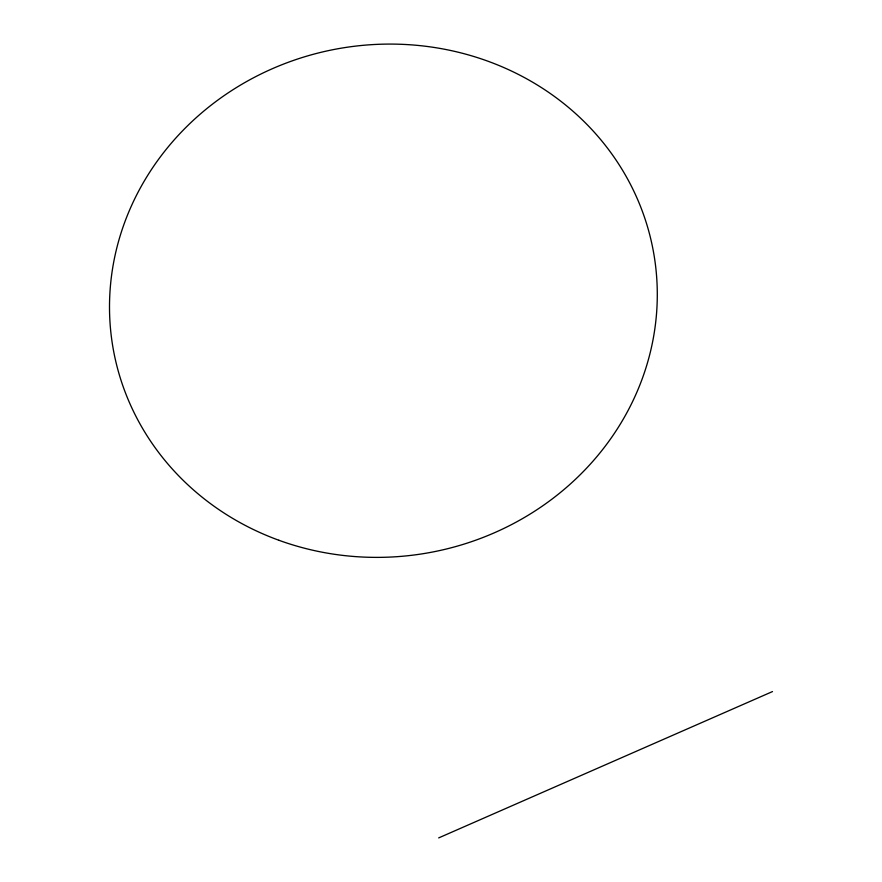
<?xml version="1.0" encoding="UTF-8"?>
<svg xmlns="http://www.w3.org/2000/svg" width="882" height="882" viewBox="0 0 882 882"><rect width="100%" height="100%" fill="white"/><g stroke="black" fill="none" stroke-linecap="round" stroke-linejoin="round"><path stroke-width="1.32" d="M438.685 837.9L772.489 691.576M278.866 540.258A274.456 256.056 -10.2 0 0 654.907 260.785A274.456 256.056 -10.2 0 0 216.41 101.143A274.456 256.056 -10.2 0 0 278.866 540.258"/></g></svg>
